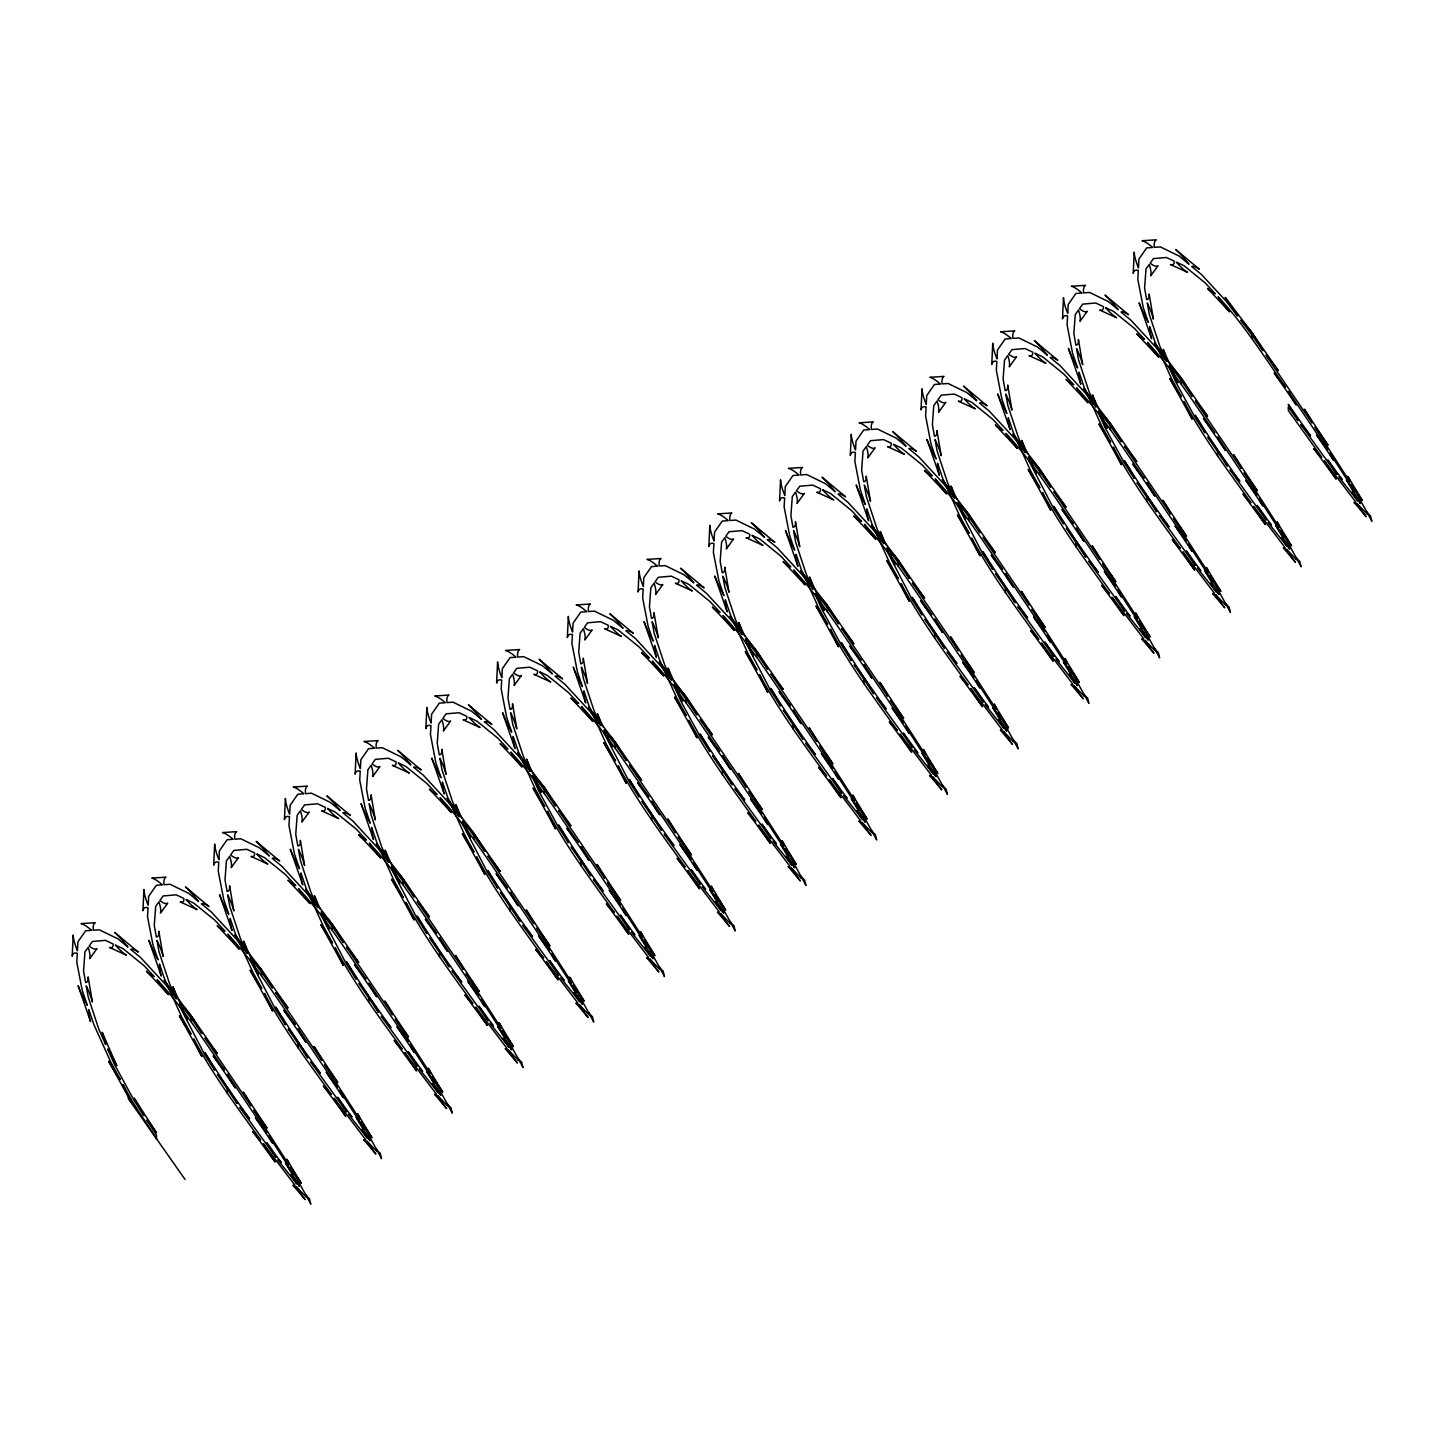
<?xml version="1.0" encoding="UTF-8"?>
<svg xmlns="http://www.w3.org/2000/svg" width="1444" height="1444" viewBox="0 0 1444 1444"><rect width="100%" height="100%" fill="white"/><g stroke="black" fill="none" stroke-linecap="round" stroke-linejoin="round"><path stroke-width="1.5" d="M179.327 1005.638L204.868 1055.041L214.669 1070.203A35.613 5.487 58.2 0 0 204.849 1052.55L227.213 1087.206A27.364 4.206 58.2 0 1 237.015 1103.487L217.448 1074.516A27.364 4.206 58.2 0 1 227.213 1087.206L249.541 1118.739A35.613 5.487 58.2 0 0 239.794 1107.422L275.912 1157.366A30.288 2.798 60.4 0 0 266.743 1142.745L281.219 1162.474A33.952 3.068 60.3 0 0 277.844 1159.947L296.85 1183.918L290.785 1174.911L294.793 1179.225L299.377 1186.39L285.389 1162.853L293.312 1174.441L289.937 1168.701L268.855 1135.941A26.136 2.274 52.2 0 0 272.627 1143.269L255.516 1117.71A29.494 2.653 52.1 0 0 266.635 1132.565L227.376 1074.228A32.003 4.783 54.1 0 0 235.246 1087.892L213.17 1055.853A27.905 4.206 54.1 0 0 224.506 1070.022C202.918 1039.319 182.901 1007.136 157.107 979.7A27.905 5.289 54.7 0 0 168.461 994.663L146.494 971.234A32.003 6.119 54.7 0 0 154.237 976.613L144.129 965.765L123.047 948.654L115.321 945.026A29.494 7.617 54.5 0 0 126.368 955.134L109.491 947.444A26.136 6.787 54.7 0 0 113.119 943.997L105.394 940.369L92.416 941.47L89.167 946.019A26.1 7.689 58.1 0 0 96.983 948.654L89.709 958.672A29.403 8.646 58.3 0 0 88.192 947.372L84.961 951.903L83.553 970.946L85.611 982.498A29.061 7.599 61.8 0 0 88.12 976.884L92.38 1001.974A29.782 7.707 62 0 0 86.225 985.873L88.283 997.299L98.824 1029.175L105.665 1044.608A33.952 6.516 61.8 0 0 102.163 1032.261L116.82 1065.672A30.288 5.74 61.9 0 0 107.614 1048.976L114.455 1064.409L134.148 1100.563L143.931 1115.725A35.613 5.487 58.2 0 0 134.111 1098.09L156.475 1132.728A27.364 4.206 58.2 0 0 146.71 1120.039L156.512 1135.201L156.548 1138.847L132.361 1101.483L123.011 1084.426A49.168 8.032 59.8 0 0 131.169 1102.097L108.643 1061.25A38.789 6.39 59.8 0 0 120.357 1079.589L110.989 1062.531L93.896 1024.644L88.734 1009.536A49.547 10.577 61.6 0 0 90.557 1021.576L78.12 985.747A39.891 8.61 61.5 0 0 87.308 1005.331L82.218 990.422L76.785 962.173L77.29 953.257A40.288 10.631 59.9 0 0 72.2 956.217L73.193 935.062A36.262 9.621 59.7 0 0 77.434 950.73L77.94 941.831L85.629 930.784L91.604 930.351A45.125 11.913 56.4 0 0 81.063 923.6L95.214 922.698A45.937 12.112 56.2 0 0 93.319 930.225L99.293 929.792L118.047 938.907L127.92 947.065A43.194 9.26 54.7 0 0 114.708 932.409L138.227 952.047A47.706 10.162 54.6 0 0 130.718 949.376L140.573 957.516L165.374 984.357L176.475 998.905A47.905 7.87 56.4 0 0 164.129 980.259L190.68 1015.132L217.286 1053.524A47.905 7.653 56.3 0 0 204.994 1038.164L250.967 1105.869A47.706 6.227 53.4 0 0 243.314 1092.061L267.032 1128.107A43.194 5.559 53.4 0 0 253.783 1110.129L288.854 1164.604A45.937 3.303 53.4 0 0 286.796 1159.207L301.255 1183.25A45.125 3.159 53.6 0 0 290.587 1167.438L305.352 1194.098A36.262 1.534 56.4 0 0 309.449 1198.61L310.767 1204.17A40.288 1.697 56.6 0 0 305.532 1194.748L306.164 1197.004L296.056 1186.481A39.891 2.888 59.3 0 0 305.153 1199.603L292.988 1185.217A49.547 3.628 59.5 0 0 294.648 1184.784L263.386 1143.702A38.789 5.09 59.3 0 0 275.082 1161.969L252.7 1131.464A49.168 6.516 59.4 0 0 260.732 1140.074C237.069 1107.295 212.846 1074.625 193.749 1038.904A49.168 8.032 59.8 0 0 201.907 1056.575L179.381 1015.728A38.789 6.39 59.8 0 0 191.095 1034.048L181.727 1017.009L164.616 979.122L159.472 964.014A49.547 10.577 61.6 0 0 161.277 976.054L148.858 940.224A39.891 8.61 61.5 0 0 158.046 959.791L152.956 944.881L147.523 916.633L148.028 907.734A40.288 10.631 59.9 0 0 142.938 910.695L143.931 889.54A36.262 9.621 59.7 0 0 148.172 905.207L148.678 896.309L156.349 885.262L162.342 884.829A45.125 11.913 56.4 0 0 151.782 878.078L165.952 877.176A45.937 12.112 56.2 0 0 164.038 884.703L170.031 884.269L188.785 893.385L198.64 901.525A43.194 9.26 54.7 0 0 185.446 886.887L208.965 906.525A47.706 10.162 54.6 0 0 201.456 903.854L211.311 911.994L236.112 938.835L247.195 953.383A47.905 7.87 56.4 0 0 234.867 934.737L261.418 969.61L288.024 1008.002A47.905 7.653 56.3 0 0 275.732 992.642L321.705 1060.347A47.706 6.227 53.4 0 0 314.052 1046.521L337.77 1082.567A43.194 5.559 53.4 0 0 324.521 1064.607L359.592 1119.082A45.937 3.303 53.4 0 0 357.534 1113.685L371.992 1137.728A45.125 3.159 53.6 0 0 361.325 1121.916L376.072 1148.576A36.262 1.534 56.4 0 0 380.187 1153.088L381.505 1158.648A40.288 1.697 56.6 0 0 376.27 1149.225L376.902 1151.482L366.776 1140.959A39.891 2.888 59.3 0 0 375.891 1154.081L363.726 1139.695A49.547 3.628 59.5 0 0 365.386 1139.262L334.124 1098.162A38.789 5.09 59.3 0 0 345.82 1116.447L323.42 1085.942A49.168 6.516 59.4 0 0 331.47 1094.552C307.807 1061.773 283.584 1029.103 264.487 993.382A49.168 8.032 59.8 0 0 272.645 1011.053L250.119 970.206A38.789 6.39 59.8 0 0 261.815 988.526L252.465 971.469L235.354 933.6L230.21 918.474A49.547 10.577 61.6 0 0 232.015 930.514L219.596 894.702A39.891 8.61 61.5 0 0 228.766 914.269L223.694 899.359L218.243 871.111L218.766 862.212A40.288 10.631 59.9 0 0 213.676 865.173L214.669 844.018A36.262 9.621 59.7 0 0 218.91 859.685L219.416 850.787L227.087 839.74L233.08 839.307A45.125 11.913 56.4 0 0 222.52 832.556L236.69 831.654A45.937 12.112 56.2 0 0 234.776 839.181L240.769 838.747L259.523 847.863L269.378 856.003A43.194 9.26 54.7 0 0 256.184 841.365L279.703 861.003A47.706 10.162 54.6 0 0 272.194 858.314L282.049 866.472L306.832 893.313L317.933 907.861A47.905 7.87 56.4 0 0 305.605 889.215L332.156 924.088L358.762 962.48A47.905 7.653 56.3 0 0 346.47 947.12L392.443 1014.807A47.706 6.227 53.4 0 0 384.79 1000.999L408.508 1037.045A43.194 5.559 53.4 0 0 395.259 1019.067L430.33 1073.56A45.937 3.303 53.4 0 0 428.272 1068.163L442.73 1092.206A45.125 3.159 53.6 0 0 432.063 1076.394L446.81 1103.054A36.262 1.534 56.4 0 0 450.925 1107.566L452.243 1113.125A40.288 1.697 56.6 0 0 446.99 1103.703L447.64 1105.942L437.514 1095.436A39.891 2.888 59.3 0 0 446.629 1108.559L434.463 1094.173A49.547 3.628 59.5 0 0 436.124 1093.74L404.861 1052.64A38.789 5.09 59.3 0 0 416.558 1070.925L394.158 1040.42A49.168 6.516 59.4 0 0 402.208 1049.03C378.527 1016.251 354.322 983.581 335.225 947.842A49.168 8.032 59.8 0 0 343.365 965.531L320.857 924.683A38.789 6.39 59.8 0 0 332.553 943.004L323.203 925.947L306.092 888.078L300.948 872.952A49.547 10.577 61.6 0 0 302.753 884.991L290.316 849.162A39.891 8.61 61.5 0 0 299.504 868.746L294.432 853.837L288.981 825.589L289.486 816.69A40.288 10.631 59.9 0 0 284.414 819.65L285.407 798.478A36.262 9.621 59.7 0 0 289.63 814.163L290.154 805.247L297.825 794.218L303.818 793.767A45.125 11.913 56.4 0 0 293.258 787.016L307.41 786.132A45.937 12.112 56.2 0 0 305.514 793.659L311.507 793.207L330.261 802.341L340.116 810.481A43.194 9.26 54.7 0 0 326.922 795.843L350.423 815.463A47.706 10.162 54.6 0 0 342.914 812.792L352.787 820.95L377.57 847.79L388.671 862.339A47.905 7.87 56.4 0 0 376.342 843.675L402.894 878.566L429.482 916.958A47.905 7.653 56.3 0 0 417.19 901.597L463.181 969.285A47.706 6.227 53.4 0 0 455.528 955.477L479.227 991.523A43.194 5.559 53.4 0 0 465.997 973.545L501.068 1028.038A45.937 3.303 53.4 0 0 499.01 1022.641L513.468 1046.683A45.125 3.159 53.6 0 0 502.801 1030.854L517.548 1057.531A36.262 1.534 56.4 0 0 521.663 1062.044L522.981 1067.603A40.288 1.697 56.6 0 0 517.728 1058.163L518.378 1060.419L508.252 1049.914A39.891 2.888 59.3 0 0 517.367 1063.037L505.183 1048.633A49.547 3.628 59.5 0 0 506.844 1048.2L475.581 1007.118A38.789 5.09 59.3 0 0 487.296 1025.402L464.896 994.898A49.168 6.516 59.4 0 0 472.946 1003.508C449.264 970.729 425.059 938.059 405.945 902.319A49.168 8.032 59.8 0 0 414.103 919.99L391.577 879.161A38.789 6.39 59.8 0 0 403.291 897.482L393.941 880.425L376.83 842.538L371.686 827.43A49.547 10.577 61.6 0 0 373.491 839.469L361.054 803.64A39.891 8.61 61.5 0 0 370.242 823.224L365.17 808.315L359.718 780.067L360.224 771.168A40.288 10.631 59.9 0 0 355.134 774.128L356.127 752.956A36.262 9.621 59.7 0 0 360.368 768.641L360.874 759.724L368.563 748.678L374.556 748.245A45.125 11.913 56.4 0 0 363.996 741.494L378.147 740.61A45.937 12.112 56.2 0 0 376.252 748.118L382.245 747.685L400.981 756.8L410.854 764.959A43.194 9.26 54.7 0 0 397.66 750.32L421.161 769.941A47.706 10.162 54.6 0 0 413.652 767.269L423.525 775.428L448.308 802.268L459.409 816.817A47.905 7.87 56.4 0 0 447.08 798.153L473.632 833.026L500.22 871.418A47.905 7.653 56.3 0 0 487.928 856.057L533.901 923.763A47.706 6.227 53.4 0 0 526.266 909.955L549.965 946A43.194 5.559 53.4 0 0 536.735 928.023L571.788 982.516A45.937 3.303 53.4 0 0 569.73 977.119L584.206 1001.161A45.125 3.159 53.6 0 0 573.539 985.331L588.286 1012.009A36.262 1.534 56.4 0 0 592.383 1016.522L593.701 1022.081A40.288 1.697 56.6 0 0 588.466 1012.641L589.116 1014.897L578.99 1004.374A39.891 2.888 59.3 0 0 588.105 1017.515L575.921 1003.111A49.547 3.628 59.5 0 0 577.582 1002.678L546.319 961.596A38.789 5.09 59.3 0 0 558.034 979.862L535.634 949.358A49.168 6.516 59.4 0 0 543.684 957.968C520.002 925.189 495.797 892.536 476.682 856.797A49.168 8.032 59.8 0 0 484.841 874.468L462.315 833.639A38.789 6.39 59.8 0 0 474.029 851.96L464.679 834.903L447.568 797.016L442.405 781.908A49.547 10.577 61.6 0 0 444.229 793.947L431.792 758.118A39.891 8.61 61.5 0 0 440.98 777.702L435.889 762.793L430.456 734.545L430.962 725.628A40.288 10.631 59.9 0 0 425.872 728.606L426.864 707.434A36.262 9.621 59.7 0 0 431.106 723.101L431.612 714.202L439.301 703.156L445.293 702.723A45.125 11.913 56.4 0 0 434.734 695.972L448.885 695.069A45.937 12.112 56.2 0 0 446.99 702.596L452.983 702.163L471.719 711.278L481.592 719.437A43.194 9.26 54.7 0 0 468.397 704.798L491.899 724.419A47.706 10.162 54.6 0 0 484.39 721.747L494.263 729.888L519.046 756.728L530.147 771.295A47.905 7.87 56.4 0 0 517.818 752.631L544.37 787.503L570.958 825.896A47.905 7.653 56.3 0 0 558.666 810.535L604.639 878.241A47.706 6.227 53.4 0 0 597.004 864.433L620.703 900.478A43.194 5.559 53.4 0 0 607.473 882.501L642.526 936.976A45.937 3.303 53.4 0 0 640.468 931.579L654.944 955.621A45.125 3.159 53.6 0 0 644.277 939.809L659.024 966.487A36.262 1.534 56.4 0 0 663.121 970.982L664.439 976.541A40.288 1.697 56.6 0 0 659.204 967.119L659.854 969.375L649.728 958.852A39.891 2.888 59.3 0 0 658.825 971.992L646.659 957.589A49.547 3.628 59.5 0 0 648.32 957.155L617.057 916.074A38.789 5.09 59.3 0 0 628.772 934.34L606.372 903.836A49.168 6.516 59.4 0 0 614.422 912.446C590.74 879.667 566.535 846.996 547.42 811.275A49.168 8.032 59.8 0 0 555.579 828.946L533.053 788.099A38.789 6.39 59.8 0 0 544.767 806.438L535.399 789.381L518.306 751.494L513.143 736.386A49.547 10.577 61.6 0 0 514.966 748.425L502.53 712.596A39.891 8.61 61.5 0 0 511.717 732.162L506.627 717.271L501.194 689.023L501.7 680.106A40.288 10.631 59.9 0 0 496.61 683.066L497.602 661.912A36.262 9.621 59.7 0 0 501.844 677.579L502.35 668.68L510.039 657.634L516.031 657.201A45.125 11.913 56.4 0 0 505.472 650.45L519.623 649.547A45.937 12.112 56.2 0 0 517.728 657.074L523.721 656.641L542.457 665.756L552.33 673.915A43.194 9.26 54.7 0 0 539.135 659.258L562.637 678.897A47.706 10.162 54.6 0 0 555.128 676.225L565.001 684.366L589.784 711.206L600.884 725.754A47.905 7.87 56.4 0 0 588.556 707.109L615.108 741.981L641.696 780.374A47.905 7.653 56.3 0 0 629.404 765.013L675.377 832.719A47.706 6.227 53.4 0 0 667.742 818.91L691.441 854.938A43.194 5.559 53.4 0 0 678.211 836.978L713.264 891.453A45.937 3.303 53.4 0 0 711.206 886.056L725.664 910.099A45.125 3.159 53.6 0 0 714.997 894.287L729.761 920.947A36.262 1.534 56.4 0 0 733.859 925.46L735.177 931.019A40.288 1.697 56.6 0 0 729.942 921.597L730.592 923.853L720.466 913.33A39.891 2.888 59.3 0 0 729.563 926.452L717.397 912.067A49.547 3.628 59.5 0 0 719.058 911.633L687.795 870.552A38.789 5.09 59.3 0 0 699.51 888.818L677.11 858.314A49.168 6.516 59.4 0 0 685.16 866.923C661.478 834.145 637.255 801.474 618.158 765.753A49.168 8.032 59.8 0 0 626.317 783.424L603.791 742.577A38.789 6.39 59.8 0 0 615.505 760.898L606.137 743.859L589.044 705.972L583.881 690.846A49.547 10.577 61.6 0 0 585.704 702.903L573.268 667.074A39.891 8.61 61.5 0 0 582.455 686.64L577.365 671.731L571.932 643.482L572.438 634.584A40.288 10.631 59.9 0 0 567.348 637.544L568.34 616.389A36.262 9.621 59.7 0 0 572.582 632.057L573.087 623.158L580.777 612.112L586.751 611.678A45.125 11.913 56.4 0 0 576.21 604.928L590.361 604.025A45.937 12.112 56.2 0 0 588.466 611.552L594.459 611.119L613.195 620.234L623.068 628.375A43.194 9.26 54.7 0 0 609.873 613.736L633.374 633.374A47.706 10.162 54.6 0 0 625.866 630.703L635.739 638.844L660.522 665.684L671.622 680.232A47.905 7.87 56.4 0 0 659.276 661.587L685.846 696.459L712.433 734.852A47.905 7.653 56.3 0 0 700.141 719.491L746.115 787.197A47.706 6.227 53.4 0 0 738.462 773.37L762.179 809.416A43.194 5.559 53.4 0 0 748.949 791.456L784.002 845.931A45.937 3.303 53.4 0 0 781.944 840.534L796.402 864.577A45.125 3.159 53.6 0 0 785.735 848.765L800.499 875.425A36.262 1.534 56.4 0 0 804.597 879.938L805.914 885.497A40.288 1.697 56.6 0 0 800.68 876.075L801.33 878.331L791.204 867.808A39.891 2.888 59.3 0 0 800.301 880.93L788.135 866.544A49.547 3.628 59.5 0 0 789.796 866.111L758.533 825.011A38.789 5.09 59.3 0 0 770.248 843.296L747.848 812.792A49.168 6.516 59.4 0 0 755.898 821.401C732.216 788.623 707.993 755.952 688.896 720.231A49.168 8.032 59.8 0 0 697.055 737.902L674.529 697.055A38.789 6.39 59.8 0 0 686.243 715.376L676.875 698.318L659.782 660.449L654.619 645.324A49.547 10.577 61.6 0 0 656.424 657.363L644.006 621.552A39.891 8.61 61.5 0 0 653.193 641.118L648.103 626.209L642.67 597.96L643.176 589.062A40.288 10.631 59.9 0 0 638.086 592.022L639.078 570.867A36.262 9.621 59.7 0 0 643.32 586.535L643.825 577.636L651.515 566.589L657.489 566.156A45.125 11.913 56.4 0 0 646.93 559.388L661.099 558.503A45.937 12.112 56.2 0 0 659.204 566.03L665.179 565.597L683.933 574.712L693.806 582.853A43.194 9.26 54.7 0 0 680.593 568.214L704.112 587.852A47.706 10.162 54.6 0 0 696.604 585.163L706.459 593.322L731.26 620.162L742.36 634.71A47.905 7.87 56.4 0 0 730.014 616.065L756.566 650.937L783.171 689.329A47.905 7.653 56.3 0 0 770.879 673.969L816.853 741.656A47.706 6.227 53.4 0 0 809.2 727.848L832.917 763.894A43.194 5.559 53.4 0 0 819.669 745.916L854.74 800.409A45.937 3.303 53.4 0 0 852.682 795.012L867.14 819.055A45.125 3.159 53.6 0 0 856.472 803.243L871.237 829.903A36.262 1.534 56.4 0 0 875.335 834.415L876.652 839.975A40.288 1.697 56.6 0 0 871.418 830.535L872.05 832.791L861.942 822.286A39.891 2.888 59.3 0 0 871.039 835.408L858.873 821.022A49.547 3.628 59.5 0 0 860.534 820.571L829.271 779.489A38.789 5.09 59.3 0 0 840.968 797.774L818.586 767.269A49.168 6.516 59.4 0 0 826.618 775.879C802.954 743.1 778.731 710.43 759.634 674.691A49.168 8.032 59.8 0 0 767.793 692.362L745.266 651.533A38.789 6.39 59.8 0 0 756.981 669.854L747.613 652.796L730.502 614.927L725.357 599.802A49.547 10.577 61.6 0 0 727.162 611.841L714.744 576.012A39.891 8.61 61.5 0 0 723.913 595.596L718.841 580.687L713.39 552.438L713.914 543.54A40.288 10.631 59.9 0 0 708.823 546.5L709.816 525.327A36.262 9.621 59.7 0 0 714.058 541.013L714.563 532.096L722.235 521.067L728.227 520.616A45.125 11.913 56.4 0 0 717.668 513.865L731.837 512.981A45.937 12.112 56.2 0 0 729.924 520.508L735.917 520.057L754.671 529.19L764.526 537.33A43.194 9.26 54.7 0 0 751.331 522.692L774.85 542.312A47.706 10.162 54.6 0 0 767.342 539.641L777.197 547.799L801.98 574.64L813.08 589.188A47.905 7.87 56.4 0 0 800.752 570.524L827.304 605.415L853.909 643.807A47.905 7.653 56.3 0 0 841.617 628.447L887.591 696.134A47.706 6.227 53.4 0 0 879.938 682.326L903.655 718.372A43.194 5.559 53.4 0 0 890.406 700.394L925.478 754.887A45.937 3.303 53.4 0 0 923.42 749.49L937.878 773.533A45.125 3.159 53.6 0 0 927.21 757.703L941.957 784.381A36.262 1.534 56.4 0 0 946.073 788.893L947.39 794.453A40.288 1.697 56.6 0 0 942.156 785.013L942.788 787.269L932.662 776.764A39.891 2.888 59.3 0 0 941.777 789.886L929.611 775.482A49.547 3.628 59.5 0 0 931.272 775.049L900.009 733.967A38.789 5.09 59.3 0 0 911.706 752.252L889.305 721.747A49.168 6.516 59.4 0 0 897.356 730.357C873.692 697.578 849.469 664.908 830.372 629.169A49.168 8.032 59.8 0 0 838.531 646.84L816.004 606.011A38.789 6.39 59.8 0 0 827.701 624.331L818.351 607.274L801.239 569.387L796.095 554.279A49.547 10.577 61.6 0 0 797.9 566.319L785.482 530.489A39.891 8.61 61.5 0 0 794.651 550.074L789.579 535.164L784.128 506.916L784.652 498.018A40.288 10.631 59.9 0 0 779.561 500.978L780.554 479.805A36.262 9.621 59.7 0 0 784.796 495.491L785.301 486.574L792.973 475.527L798.965 475.094A45.125 11.913 56.4 0 0 788.406 468.343L802.575 467.459A45.937 12.112 56.2 0 0 800.662 474.968L806.654 474.534L825.408 483.65L835.264 491.808A43.194 9.26 54.7 0 0 822.069 477.17L845.588 496.79A47.706 10.162 54.6 0 0 838.08 494.119L847.935 502.277L872.717 529.118L883.818 543.666A47.905 7.87 56.4 0 0 871.49 525.002L898.042 559.875L924.647 598.267A47.905 7.653 56.3 0 0 912.355 582.907L958.329 650.612A47.706 6.227 53.4 0 0 950.675 636.804L974.393 672.85A43.194 5.559 53.4 0 0 961.144 654.872L996.216 709.365A45.937 3.303 53.4 0 0 994.158 703.968L1008.616 728.011A45.125 3.159 53.6 0 0 997.948 712.181L1012.695 738.859A36.262 1.534 56.4 0 0 1016.811 743.371L1018.128 748.931A40.288 1.697 56.6 0 0 1012.876 739.49L1013.526 741.747L1003.399 731.224A39.891 2.888 59.3 0 0 1012.515 744.364L1000.349 729.96A49.547 3.628 59.5 0 0 1001.992 729.527L970.747 688.445A38.789 5.09 59.3 0 0 982.443 706.712L960.043 676.207A49.168 6.516 59.4 0 0 968.094 684.817C944.412 652.038 920.207 619.368 901.092 583.647A49.168 8.032 59.8 0 0 909.251 601.318L886.742 560.489A38.789 6.39 59.8 0 0 898.439 578.809L889.089 561.752L871.977 523.865L866.833 508.757A49.547 10.577 61.6 0 0 868.638 520.797L856.202 484.967A39.891 8.61 61.5 0 0 865.389 504.552L860.317 489.642L854.866 461.394L855.371 452.477A40.288 10.631 59.9 0 0 850.299 455.456L851.274 434.283A36.262 9.621 59.7 0 0 855.516 449.95L856.039 441.052L863.711 430.005L869.703 429.572A45.125 11.913 56.4 0 0 859.144 422.821L873.295 421.919A45.937 12.112 56.2 0 0 871.4 429.446L877.392 429.012L896.146 438.128L906.002 446.286A43.194 9.26 54.7 0 0 892.807 431.63L916.308 451.268A47.706 10.162 54.6 0 0 908.799 448.597L918.673 456.737L943.455 483.578L954.556 498.144A47.905 7.87 56.4 0 0 942.228 479.48L968.78 514.353L995.367 552.745A47.905 7.653 56.3 0 0 983.075 537.385L1029.067 605.09A47.706 6.227 53.4 0 0 1021.413 591.282L1045.113 627.328A43.194 5.559 53.4 0 0 1031.882 609.35L1066.954 663.825A45.937 3.303 53.4 0 0 1064.896 658.428L1079.354 682.471A45.125 3.159 53.6 0 0 1068.686 666.659L1083.433 693.337A36.262 1.534 56.4 0 0 1087.549 697.831L1088.866 703.39A40.288 1.697 56.6 0 0 1083.614 693.968L1084.264 696.225L1074.137 685.701A39.891 2.888 59.3 0 0 1083.253 698.842L1071.069 684.438A49.547 3.628 59.5 0 0 1072.73 684.005L1041.467 642.923A38.789 5.09 59.3 0 0 1053.181 661.19L1030.781 630.685A49.168 6.516 59.4 0 0 1038.832 639.295C1015.15 606.516 990.945 573.846 971.83 538.125A49.168 8.032 59.8 0 0 979.989 555.796L957.462 514.948A38.789 6.39 59.8 0 0 969.177 533.287L959.827 516.23L942.715 478.343L937.571 463.235A49.547 10.577 61.6 0 0 939.376 475.275L926.94 439.445A39.891 8.61 61.5 0 0 936.127 459.012L931.055 444.12L925.604 415.872L926.109 406.955A40.288 10.631 59.9 0 0 921.019 409.915L922.012 388.761A36.262 9.621 59.7 0 0 926.254 404.428L926.759 395.53L934.449 384.483L940.441 384.05A45.125 11.913 56.4 0 0 929.882 377.299L944.033 376.397A45.937 12.112 56.2 0 0 942.138 383.923L948.13 383.49L966.866 392.606L976.74 400.764A43.194 9.26 54.7 0 0 963.545 386.108L987.046 405.746A47.706 10.162 54.6 0 0 979.537 403.075L989.411 411.215L1014.193 438.055L1025.294 452.604A47.905 7.87 56.4 0 0 1012.966 433.958L1039.518 468.831L1066.105 507.223A47.905 7.653 56.3 0 0 1053.813 491.863L1099.786 559.568A47.706 6.227 53.4 0 0 1092.151 545.76L1115.851 581.788A43.194 5.559 53.4 0 0 1102.62 563.828L1137.673 618.303A45.937 3.303 53.4 0 0 1135.616 612.906L1150.092 636.948A45.125 3.159 53.6 0 0 1139.424 621.137L1154.171 647.796A36.262 1.534 56.4 0 0 1158.269 652.309L1159.586 657.868A40.288 1.697 56.6 0 0 1154.352 648.446L1155.001 650.702L1144.875 640.179A39.891 2.888 59.3 0 0 1153.973 653.302L1141.807 638.916A49.547 3.628 59.5 0 0 1143.467 638.483L1112.205 597.401A38.789 5.09 59.3 0 0 1123.919 615.667L1101.519 585.163A49.168 6.516 59.4 0 0 1109.57 593.773C1085.888 560.994 1061.683 528.323 1042.568 492.603A49.168 8.032 59.8 0 0 1050.727 510.273L1028.2 469.426A38.789 6.39 59.8 0 0 1039.915 487.747L1030.565 470.708L1013.453 432.821L1008.291 417.695A49.547 10.577 61.6 0 0 1010.114 429.752L997.678 393.923A39.891 8.61 61.5 0 0 1006.865 413.489L1001.775 398.58L996.342 370.332L996.847 361.433A40.288 10.631 59.9 0 0 991.757 364.393L992.75 343.239A36.262 9.621 59.7 0 0 996.992 358.906L997.497 350.008L1005.186 338.961L1011.179 338.528A45.125 11.913 56.4 0 0 1000.62 331.777L1014.771 330.875A45.937 12.112 56.2 0 0 1012.876 338.401L1018.868 337.968L1037.604 347.083L1047.478 355.224A43.194 9.26 54.7 0 0 1034.283 340.585L1057.784 360.224A47.706 10.162 54.6 0 0 1050.275 357.552L1060.149 365.693L1084.931 392.533L1096.032 407.082A47.905 7.87 56.4 0 0 1083.704 388.436L1110.255 423.309L1136.843 461.701A47.905 7.653 56.3 0 0 1124.551 446.34L1170.524 514.046A47.706 6.227 53.4 0 0 1162.889 500.22L1186.589 536.265A43.194 5.559 53.4 0 0 1173.358 518.306L1208.411 572.781A45.937 3.303 53.4 0 0 1206.354 567.384L1220.83 591.426A45.125 3.159 53.6 0 0 1210.144 575.614L1224.909 602.274A36.262 1.534 56.4 0 0 1229.006 606.787L1230.324 612.346A40.288 1.697 56.6 0 0 1225.09 602.924L1225.739 605.18L1215.613 594.657A39.891 2.888 59.3 0 0 1224.711 607.78L1212.545 593.394A49.547 3.628 59.5 0 0 1214.205 592.961L1182.943 551.861A38.789 5.09 59.3 0 0 1194.657 570.145L1172.257 539.641A49.168 6.516 59.4 0 0 1180.308 548.251C1156.626 515.472 1132.403 482.801 1113.306 447.08A49.168 8.032 59.8 0 0 1121.465 464.751L1098.938 423.904A38.789 6.39 59.8 0 0 1110.653 442.225L1101.285 425.168L1084.191 387.299L1079.029 372.173A49.547 10.577 61.6 0 0 1080.852 384.212L1068.416 348.401A39.891 8.61 61.5 0 0 1077.603 367.967L1072.513 353.058L1067.08 324.81L1067.585 315.911A40.288 10.631 59.9 0 0 1062.495 318.871L1063.488 297.717A36.262 9.621 59.7 0 0 1067.73 313.384L1068.235 304.485L1075.924 293.439L1081.917 293.006A45.125 11.913 56.4 0 0 1071.358 286.237L1085.509 285.352A45.937 12.112 56.2 0 0 1083.614 292.879L1089.606 292.446L1108.342 301.561L1118.216 309.702A43.194 9.26 54.7 0 0 1105.021 295.063L1128.522 314.702A47.706 10.162 54.6 0 0 1121.013 312.012L1130.887 320.171L1155.669 347.011L1166.77 361.56A47.905 7.87 56.4 0 0 1154.442 342.914L1180.993 377.786L1207.581 416.179A47.905 7.653 56.3 0 0 1195.289 400.818L1241.262 468.506A47.706 6.227 53.4 0 0 1233.627 454.698L1257.327 490.743A43.194 5.559 53.4 0 0 1244.096 472.766L1279.149 527.259A45.937 3.303 53.4 0 0 1277.092 521.862L1291.55 545.904A45.125 3.159 53.6 0 0 1280.882 530.092L1295.647 556.752A36.262 1.534 56.4 0 0 1299.744 561.265L1301.062 566.824A40.288 1.697 56.6 0 0 1295.828 557.384L1296.477 559.64L1286.351 549.135A39.891 2.888 59.3 0 0 1295.448 562.257L1283.283 547.872A49.547 3.628 59.5 0 0 1284.943 547.42L1253.681 506.339A38.789 5.09 59.3 0 0 1265.395 524.623L1242.995 494.119A49.168 6.516 59.4 0 0 1251.045 502.729C1227.364 469.95 1203.141 437.279 1184.044 401.54A49.168 8.032 59.8 0 0 1192.202 419.211L1169.676 378.382A38.789 6.39 59.8 0 0 1181.391 396.703L1172.023 379.646L1154.929 341.759L1149.767 326.651A49.547 10.577 61.6 0 0 1151.59 338.69L1139.154 302.861A39.891 8.61 61.5 0 0 1148.341 322.445L1143.251 307.536L1137.818 279.288L1138.323 270.389A40.288 10.631 59.9 0 0 1133.233 273.349L1134.226 252.177A36.262 9.621 59.7 0 0 1138.468 267.862L1138.973 258.945L1146.662 247.917L1152.637 247.465A45.125 11.913 56.4 0 0 1142.096 240.715L1156.247 239.83A45.937 12.112 56.2 0 0 1154.352 247.339L1160.344 246.906L1179.08 256.039L1188.954 264.18A43.194 9.26 54.7 0 0 1175.759 249.541L1199.26 269.162A47.706 10.162 54.6 0 0 1191.751 266.49L1201.607 274.649L1226.407 301.489L1237.508 316.037A47.905 7.87 56.4 0 0 1225.162 297.374L1251.713 332.264L1278.319 370.657A47.905 7.653 56.3 0 0 1266.027 355.296L1312 422.984A47.706 6.227 53.4 0 0 1304.347 409.175L1328.065 445.221A43.194 5.559 53.4 0 0 1314.834 427.243L1349.887 481.736A45.937 3.303 53.4 0 0 1347.83 476.339L1362.288 500.382A45.125 3.159 53.6 0 0 1351.62 484.552L1366.385 511.23A36.262 1.534 56.4 0 0 1370.482 515.743L1371.8 521.302A40.288 1.697 56.6 0 0 1366.565 511.862L1367.197 514.118L1357.089 503.613A39.891 2.888 59.3 0 0 1366.186 516.735L1354.021 502.332A49.547 3.628 59.5 0 0 1355.681 501.898L1324.419 460.817A38.789 5.09 59.3 0 0 1336.133 479.101L1313.733 448.597A49.168 6.516 59.4 0 0 1321.765 457.207L1288.319 410.439L1288.283 406.811L1298.048 420.619A27.364 4.206 58.2 0 0 1288.247 404.338L1310.574 435.871A35.613 5.487 58.2 0 0 1300.827 424.536L1336.945 474.48A30.288 2.798 60.4 0 0 1327.776 459.878L1342.252 479.607A33.952 3.068 60.3 0 0 1338.877 477.062L1357.883 501.032L1351.819 492.043L1355.826 496.339L1360.41 503.523L1346.422 479.968L1354.346 491.556L1350.97 485.816L1329.888 453.073A26.136 2.274 52.2 0 0 1333.66 460.401L1316.567 434.825A29.494 2.653 52.1 0 0 1327.668 449.698L1288.427 391.36A32.003 4.783 54.1 0 0 1296.279 405.006L1274.204 372.967A27.905 4.206 54.1 0 0 1285.539 387.136C1263.951 356.433 1243.934 324.25 1218.14 296.814A27.905 5.289 54.7 0 0 1229.494 311.778L1207.527 288.367A32.003 6.119 54.7 0 0 1215.27 293.746L1205.162 282.88L1184.08 265.768L1176.355 262.14A29.494 7.617 54.5 0 0 1187.401 272.266L1170.524 264.559A26.136 6.787 54.7 0 0 1174.152 261.111L1166.427 257.483L1153.449 258.602L1150.2 263.151A26.1 7.689 58.1 0 0 1158.016 265.786L1150.742 275.786A29.403 8.646 58.3 0 0 1149.225 264.487L1145.995 269.035L1144.587 288.078L1146.644 299.612A29.061 7.599 61.8 0 0 1149.153 294.016L1153.413 319.106A29.782 7.707 62 0 0 1147.258 303.005L1149.316 314.431L1159.857 346.307L1165.723 359.538M1168.647 366.108L1175.506 381.523L1195.181 417.695L1204.964 432.857A35.613 5.487 58.2 0 0 1195.145 415.204L1217.509 449.86A27.364 4.206 58.2 0 1 1227.328 466.141L1207.744 437.171A27.364 4.206 58.2 0 1 1217.509 449.86L1239.836 481.393A35.613 5.487 58.2 0 0 1230.089 470.058L1266.207 520.002A30.288 2.798 60.4 0 0 1257.038 505.4L1271.514 525.129A33.952 3.068 60.3 0 0 1268.139 522.584L1287.164 546.572L1281.099 537.565L1285.088 541.879L1289.672 549.045L1275.684 525.49L1283.608 537.078L1280.232 531.356L1259.15 498.595A26.136 2.274 52.2 0 0 1262.922 505.923L1245.829 480.347A29.494 2.653 52.1 0 0 1256.93 495.22L1217.689 436.882A32.003 4.783 54.1 0 0 1225.541 450.528L1203.466 418.489A27.905 4.206 54.1 0 0 1214.801 432.677C1193.213 401.955 1173.196 369.772 1147.42 342.354A27.905 5.289 54.7 0 0 1158.756 357.3L1136.789 333.889A32.003 6.119 54.7 0 0 1144.551 339.268L1134.424 328.42L1113.342 311.29L1105.617 307.662A29.494 7.617 54.5 0 0 1116.663 317.788L1099.786 310.081A26.136 6.787 54.7 0 0 1103.415 306.633L1095.707 303.005L1082.711 304.124L1079.462 308.673A26.1 7.689 58.1 0 0 1087.278 311.308L1080.004 321.326A29.403 8.646 58.3 0 0 1078.487 310.027L1075.257 314.557L1073.849 333.6L1075.906 345.134A29.061 7.599 61.8 0 0 1078.415 339.539L1082.675 364.628A29.782 7.707 62 0 0 1076.52 348.527L1078.578 359.953L1089.119 391.829L1095.003 405.06M1099.534 414.229A30.288 5.74 61.9 0 0 1097.909 411.63L1104.768 427.045L1124.443 463.217L1134.226 478.379A35.613 5.487 58.2 0 0 1124.407 460.726L1146.771 495.382A27.364 4.206 58.2 0 1 1156.59 511.663L1137.006 482.693A27.364 4.206 58.2 0 1 1146.771 495.382L1169.117 526.916A35.613 5.487 58.2 0 0 1159.37 515.58L1195.47 565.543A30.288 2.798 60.4 0 0 1186.3 550.922L1200.794 570.651A33.952 3.068 60.3 0 0 1197.401 568.106L1216.426 592.094L1210.361 583.087L1214.35 587.401L1218.953 594.567L1204.946 571.03L1212.888 582.618L1209.512 576.878L1188.412 544.117A26.136 2.274 52.2 0 0 1192.184 551.446L1175.091 525.869A29.494 2.653 52.1 0 0 1186.192 540.742L1146.951 482.404A32.003 4.783 54.1 0 0 1154.803 496.05L1132.728 464.011A27.905 4.206 54.1 0 0 1144.063 478.199C1122.493 447.478 1102.458 415.294 1076.682 387.876A27.905 5.289 54.7 0 0 1088.018 402.822L1066.051 379.411A32.003 6.119 54.7 0 0 1073.813 384.79L1063.686 373.942L1042.604 356.812L1034.879 353.184A29.494 7.617 54.5 0 0 1045.943 363.31L1029.049 355.621A26.136 6.787 54.7 0 0 1032.695 352.155L1024.969 348.527L1011.973 349.647L1008.724 354.195A26.1 7.689 58.1 0 0 1016.54 356.83L1009.266 366.848A29.403 8.646 58.3 0 0 1007.75 355.549L1004.519 360.079L1003.111 379.122L1005.186 390.656A29.061 7.599 61.8 0 0 1007.695 385.061L1011.937 410.15A29.782 7.707 62 0 0 1005.782 394.05L1007.84 405.475L1018.381 437.351L1023.615 449.12M1028.146 459.336L1053.705 508.739L1063.506 523.901A35.613 5.487 58.2 0 0 1053.669 506.248L1076.051 540.904A27.364 4.206 58.2 0 1 1085.852 557.185L1066.286 528.215A27.364 4.206 58.2 0 1 1076.051 540.904L1098.379 572.438A35.613 5.487 58.2 0 0 1088.632 561.102L1124.732 611.065A30.288 2.798 60.4 0 0 1115.562 596.444L1130.056 616.173A33.952 3.068 60.3 0 0 1126.663 613.628L1145.688 637.616L1139.623 628.609L1143.612 632.923L1148.215 640.089L1134.226 616.552L1142.15 628.14L1138.774 622.4L1117.692 589.639A26.136 2.274 52.2 0 0 1121.446 596.968L1104.353 571.409A29.494 2.653 52.1 0 0 1115.472 586.264L1076.213 527.926A32.003 4.783 54.1 0 0 1084.065 541.59L1061.99 509.533A27.905 4.206 54.1 0 0 1073.325 523.721C1051.755 493 1031.72 460.835 1005.945 433.399A27.905 5.289 54.7 0 0 1017.28 448.344L995.313 424.933A32.003 6.119 54.7 0 0 1003.075 430.312L992.949 419.464L971.866 402.353L964.141 398.724A29.494 7.617 54.5 0 0 975.205 408.832L958.311 401.143A26.136 6.787 54.7 0 0 961.957 397.678L954.231 394.05L941.235 395.169L937.986 399.717A26.1 7.689 58.1 0 0 945.802 402.353L938.528 412.37A29.403 8.646 58.3 0 0 937.03 401.071L933.781 405.602L932.373 424.644L934.449 436.196A29.061 7.599 61.8 0 0 936.957 430.583L941.199 455.672A29.782 7.707 62 0 0 935.044 439.572L937.102 450.997L947.643 482.874L953.527 496.104M957.408 504.877L982.967 554.261L992.768 569.423A35.613 5.487 58.2 0 0 982.931 551.788L1005.313 586.426A27.364 4.206 58.2 0 1 1015.114 602.708L995.548 573.737A27.364 4.206 58.2 0 1 1005.313 586.426L1027.641 617.96A35.613 5.487 58.2 0 0 1017.894 606.642L1054.012 656.587A30.288 2.798 60.4 0 0 1044.824 641.984L1059.318 661.695A33.952 3.068 60.3 0 0 1055.925 659.168L1074.95 683.138L1068.885 674.131L1072.874 678.445L1077.477 685.629L1063.488 662.074L1071.412 673.662L1068.037 667.922L1046.954 635.161A26.136 2.274 52.2 0 0 1050.727 642.49L1033.615 616.931A29.494 2.653 52.1 0 0 1044.734 631.786L1005.475 573.467A32.003 4.783 54.1 0 0 1013.327 587.112L991.252 555.074A27.905 4.206 54.1 0 0 1002.587 569.243C981.017 538.54 961 506.357 935.207 478.921A27.905 5.289 54.7 0 0 946.56 493.884L924.575 470.473A32.003 6.119 54.7 0 0 932.337 475.834L922.229 464.986L901.128 447.875L893.403 444.247A29.494 7.617 54.5 0 0 904.467 454.355L887.573 446.665A26.136 6.787 54.7 0 0 891.219 443.218L883.493 439.59L870.497 440.691L867.248 445.239A26.1 7.689 58.1 0 0 875.064 447.875L867.79 457.892A29.403 8.646 58.3 0 0 866.292 446.593L863.043 451.124L861.635 470.166L863.711 481.718A29.061 7.599 61.8 0 0 866.219 476.123L870.461 501.194A29.782 7.707 62 0 0 864.306 485.094L866.364 496.537L876.905 528.396L882.14 540.164M886.67 550.399L912.229 599.783L922.03 614.963A35.613 5.487 58.2 0 0 912.211 597.311L934.575 631.949A27.364 4.206 58.2 0 1 944.376 648.248L924.81 619.259A27.364 4.206 58.2 0 1 934.575 631.949L956.903 663.482A35.613 5.487 58.2 0 0 947.156 652.165L983.274 702.109A30.288 2.798 60.4 0 0 974.086 687.506L988.58 707.217A33.952 3.068 60.3 0 0 985.187 704.69L1004.212 728.66L998.147 719.654L1002.154 723.967L1006.739 731.151L992.75 707.596L1000.674 719.184L997.299 713.444L976.216 680.684A26.136 2.274 52.2 0 0 979.989 688.03L962.877 662.453A29.494 2.653 52.1 0 0 973.996 677.308L934.737 618.989A32.003 4.783 54.1 0 0 942.607 632.634L920.514 600.596A27.905 4.206 54.1 0 0 931.849 614.765C910.28 584.062 890.262 551.879 864.469 524.443A27.905 5.289 54.7 0 0 875.822 539.406L853.837 515.995A32.003 6.119 54.7 0 0 861.599 521.374L851.491 510.508L830.39 493.397L822.665 489.769A29.494 7.617 54.5 0 0 833.729 499.895L816.835 492.187A26.136 6.787 54.7 0 0 820.481 488.74L812.755 485.112L799.759 486.213L796.51 490.761A26.1 7.689 58.1 0 0 804.326 493.415L797.052 503.414A29.403 8.646 58.3 0 0 795.554 492.115L792.305 496.646L790.897 515.688L792.973 527.24A29.061 7.599 61.8 0 0 795.482 521.645L799.723 546.716A29.782 7.707 62 0 0 793.586 530.616L795.626 542.06L806.167 573.936L812.051 587.167M812.936 588.592A33.952 6.516 61.8 0 0 809.524 577.004L824.163 610.415A30.288 5.74 61.9 0 0 814.976 593.737L821.817 609.151L841.491 645.306L851.292 660.486A35.613 5.487 58.2 0 0 841.473 642.833L863.837 677.489A27.364 4.206 58.2 0 1 873.638 693.77L854.072 664.782A27.364 4.206 58.2 0 1 863.837 677.489L886.165 709.022A35.613 5.487 58.2 0 0 876.418 697.687L912.536 747.631A30.288 2.798 60.4 0 0 903.366 733.029L917.842 752.757A33.952 3.068 60.3 0 0 914.449 750.212L933.474 774.183L927.409 765.194L931.416 769.49L936.001 776.673L922.012 753.118L929.936 764.706L926.561 758.984L905.478 726.224A26.136 2.274 52.2 0 0 909.251 733.552L892.139 707.975A29.494 2.653 52.1 0 0 903.258 722.848L863.999 664.511A32.003 4.783 54.1 0 0 871.869 678.157L849.776 646.118A27.905 4.206 54.1 0 0 861.111 660.287C839.542 629.584 819.524 597.401 793.731 569.965A27.905 5.289 54.7 0 0 805.084 584.928L783.099 561.517A32.003 6.119 54.7 0 0 790.861 566.896L780.753 556.048L759.67 538.919L751.945 535.291A29.494 7.617 54.5 0 0 762.992 545.417L746.115 537.709A26.136 6.787 54.7 0 0 749.743 534.262L742.017 530.634L729.039 531.753L725.772 536.302A26.1 7.689 58.1 0 0 733.606 538.937L726.332 548.937A29.403 8.646 58.3 0 0 724.816 537.655L721.585 542.186L720.159 561.229L722.235 572.763A29.061 7.599 61.8 0 0 724.744 567.167L729.003 592.257A29.782 7.707 62 0 0 722.848 576.156L724.888 587.582L735.447 619.458L740.664 631.227M745.212 641.443L770.753 690.846L780.554 706.008A35.613 5.487 58.2 0 0 770.735 688.355L793.099 723.011A27.364 4.206 58.2 0 1 802.9 739.292L783.334 710.322A27.364 4.206 58.2 0 1 793.099 723.011L815.427 754.544A35.613 5.487 58.2 0 0 805.68 743.209L841.798 793.153A30.288 2.798 60.4 0 0 832.628 778.551L847.105 798.279A33.952 3.068 60.3 0 0 843.729 795.734L862.736 819.723L856.671 810.716L860.678 815.03L865.263 822.196L851.274 798.64L859.198 810.228L855.823 804.507L834.74 771.746A26.136 2.274 52.2 0 0 838.513 779.074L821.401 753.497A29.494 2.653 52.1 0 0 832.52 768.37L793.261 710.033A32.003 4.783 54.1 0 0 801.131 723.679L779.056 691.64A27.905 4.206 54.1 0 0 790.391 705.827C768.804 675.106 748.786 642.923 722.993 615.505A27.905 5.289 54.7 0 0 734.346 630.45L712.379 607.04A32.003 6.119 54.7 0 0 720.123 612.418L710.015 601.57L688.932 584.441L681.207 580.813A29.494 7.617 54.5 0 0 692.254 590.939L675.377 583.232A26.136 6.787 54.7 0 0 679.005 579.784L671.279 576.156L658.302 577.275L655.053 581.824A26.1 7.689 58.1 0 0 662.868 584.459L655.594 594.477A29.403 8.646 58.3 0 0 654.078 583.177L650.847 587.708L649.439 606.751L651.497 618.285A29.061 7.599 61.8 0 0 654.006 612.689L658.265 637.779A29.782 7.707 62 0 0 652.11 621.678L654.15 633.104L664.709 664.98L670.576 678.211M671.46 679.637A33.952 6.516 61.8 0 0 668.049 668.049L682.705 701.477A30.288 5.74 61.9 0 0 673.5 684.781L680.341 700.196L700.033 736.368L709.816 751.53A35.613 5.487 58.2 0 0 699.997 733.877L722.361 768.533A27.364 4.206 58.2 0 1 732.18 784.814L712.596 755.844A27.364 4.206 58.2 0 1 722.361 768.533L744.689 800.066A35.613 5.487 58.2 0 0 734.942 788.731L771.06 838.693A30.288 2.798 60.4 0 0 761.89 824.073L776.367 843.801A33.952 3.068 60.3 0 0 772.991 841.256L791.998 865.245L785.933 856.238L789.94 860.552L794.525 867.718L780.536 844.18L788.46 855.769L785.085 850.029L764.002 817.268A26.136 2.274 52.2 0 0 767.775 824.596L750.681 799.037A29.494 2.653 52.1 0 0 761.782 813.893L722.542 755.555A32.003 4.783 54.1 0 0 730.393 769.201L708.318 737.162A27.905 4.206 54.1 0 0 719.654 751.349C698.066 720.628 678.048 688.445 652.255 661.027A27.905 5.289 54.7 0 0 663.608 675.972L641.641 652.562A32.003 6.119 54.7 0 0 649.385 657.941L639.277 647.092L618.194 629.963L610.469 626.335A29.494 7.617 54.5 0 0 621.516 636.461L604.639 628.772A26.136 6.787 54.7 0 0 608.267 625.306L600.542 621.678L587.564 622.797L584.315 627.346A26.1 7.689 58.1 0 0 592.13 629.981L584.856 639.999A29.403 8.646 58.3 0 0 583.34 628.7L580.109 633.23L578.701 652.273L580.759 663.807A29.061 7.599 61.8 0 0 583.268 658.211L587.528 683.301A29.782 7.707 62 0 0 581.372 667.2L583.43 678.626L593.971 710.502L599.188 722.271M603.736 732.487L629.295 781.89L639.078 797.052A35.613 5.487 58.2 0 0 629.259 779.399L651.623 814.055A27.364 4.206 58.2 0 1 661.442 830.336L641.858 801.366A27.364 4.206 58.2 0 1 651.623 814.055L673.951 845.588A35.613 5.487 58.2 0 0 664.204 834.253L700.322 884.215A30.288 2.798 60.4 0 0 691.153 869.595L705.647 889.323A33.952 3.068 60.3 0 0 702.253 886.797L721.278 910.767L715.213 901.76L719.202 906.074L723.805 913.24L709.798 889.703L717.722 901.291L714.347 895.551L693.264 862.79A26.136 2.274 52.2 0 0 697.037 870.118L679.943 844.559A29.494 2.653 52.1 0 0 691.044 859.415L651.804 801.077A32.003 4.783 54.1 0 0 659.655 814.741L637.58 782.702A27.905 4.206 54.1 0 0 648.916 796.871C627.328 766.168 607.31 733.985 581.535 706.549A27.905 5.289 54.7 0 0 592.87 721.495L570.903 698.084A32.003 6.119 54.7 0 0 578.665 703.463L568.539 692.615L547.457 675.503L539.731 671.875A29.494 7.617 54.5 0 0 550.778 681.983L533.901 674.294A26.136 6.787 54.7 0 0 537.547 670.846L529.822 667.2L516.826 668.319L513.577 672.868A26.1 7.689 58.1 0 0 521.392 675.503L514.118 685.521A29.403 8.646 58.3 0 0 512.602 674.222L509.371 678.752L507.963 697.795L510.021 709.347A29.061 7.599 61.8 0 0 512.53 703.733L516.79 728.823A29.782 7.707 62 0 0 510.634 712.722L512.692 724.148L523.233 756.024L529.118 769.255M529.984 770.699A33.952 6.516 61.8 0 0 526.573 759.111L541.229 792.521A30.288 5.74 61.9 0 0 532.024 775.825L538.883 791.258L558.557 827.412L568.34 842.574A35.613 5.487 58.2 0 0 558.521 824.939L580.885 859.577A27.364 4.206 58.2 0 1 590.704 875.858L571.12 846.888A27.364 4.206 58.2 0 1 580.885 859.577L603.231 891.11A35.613 5.487 58.2 0 0 593.484 879.793L629.584 929.737A30.288 2.798 60.4 0 0 620.415 915.135L634.909 934.846A33.952 3.068 60.3 0 0 631.515 932.319L650.54 956.289L644.475 947.282L648.464 951.596L653.067 958.78L639.06 935.225L647.002 946.813L643.627 941.073L622.544 908.312A26.136 2.274 52.2 0 0 626.299 915.64L609.206 890.082A29.494 2.653 52.1 0 0 620.306 904.937L581.066 846.617A32.003 4.783 54.1 0 0 588.917 860.263L566.842 828.224A27.905 4.206 54.1 0 0 578.178 842.393C556.608 811.69 536.572 779.507 510.797 752.071A27.905 5.289 54.7 0 0 522.132 767.035L500.166 743.624A32.003 6.119 54.7 0 0 507.927 748.985L497.801 738.137L476.719 721.025L468.993 717.397A29.494 7.617 54.5 0 0 480.058 727.523L463.163 719.816A26.136 6.787 54.7 0 0 466.809 716.368L459.084 712.74L446.088 713.841L442.839 718.39A26.1 7.689 58.1 0 0 450.654 721.025L443.38 731.043A29.403 8.646 58.3 0 0 441.864 719.744L438.633 724.274L437.225 743.317L439.301 754.869A29.061 7.599 61.8 0 0 441.81 749.274L446.052 774.345A29.782 7.707 62 0 0 439.897 758.244L441.954 769.688L452.495 801.546L457.73 813.315M462.261 823.549L487.819 872.934L497.62 888.114A35.613 5.487 58.2 0 0 487.783 870.461L510.165 905.117A27.364 4.206 58.2 0 1 519.966 921.398L500.4 892.41A27.364 4.206 58.2 0 1 510.165 905.117L532.493 936.633A35.613 5.487 58.2 0 0 522.746 925.315L558.864 975.26A30.288 2.798 60.4 0 0 549.677 960.657L564.171 980.368A33.952 3.068 60.3 0 0 560.777 977.841L579.802 1001.811L573.737 992.804L577.726 997.118L582.329 1004.302L568.34 980.747L576.264 992.335L572.889 986.595L551.807 953.834A26.136 2.274 52.2 0 0 555.561 961.181L538.468 935.604A29.494 2.653 52.1 0 0 549.586 950.459L510.328 892.139A32.003 4.783 54.1 0 0 518.179 905.785L496.104 873.746A27.905 4.206 54.1 0 0 507.44 887.916C485.87 857.213 465.834 825.029 440.059 797.593A27.905 5.289 54.7 0 0 451.394 812.557L429.428 789.146A32.003 6.119 54.7 0 0 437.189 794.525L427.063 783.659L405.981 766.547L398.255 762.919A29.494 7.617 54.5 0 0 409.32 773.045L392.425 765.338A26.136 6.787 54.7 0 0 396.071 761.89L388.346 758.262L375.35 759.363L372.101 763.912A26.1 7.689 58.1 0 0 379.916 766.565L372.642 776.565A29.403 8.646 58.3 0 0 371.144 765.266L367.895 769.796L366.487 788.857L368.563 800.391A29.061 7.599 61.8 0 0 371.072 794.796L375.314 819.867A29.782 7.707 62 0 0 369.159 803.766L371.216 815.21L381.757 847.087L387.642 860.317M391.523 869.071L417.081 918.456L426.882 933.636A35.613 5.487 58.2 0 0 417.045 915.983L439.427 950.639A27.364 4.206 58.2 0 1 449.228 966.92L429.662 937.932A27.364 4.206 58.2 0 1 439.427 950.639L461.755 982.173A35.613 5.487 58.2 0 0 452.008 970.837L488.126 1020.782A30.288 2.798 60.4 0 0 478.939 1006.179L493.433 1025.908A33.952 3.068 60.3 0 0 490.039 1023.363L509.064 1047.333L502.999 1038.344L506.988 1042.64L511.591 1049.824L497.602 1026.269L505.526 1037.857L502.151 1032.135L481.069 999.374A26.136 2.274 52.2 0 0 484.841 1006.703L467.73 981.126A29.494 2.653 52.1 0 0 478.848 995.999L439.59 937.661A32.003 4.783 54.1 0 0 447.441 951.307L425.366 919.268A27.905 4.206 54.1 0 0 436.702 933.438C415.132 902.735 395.115 870.552 369.321 843.115A27.905 5.289 54.7 0 0 380.675 858.079L358.69 834.668A32.003 6.119 54.7 0 0 366.451 840.047L356.343 829.199L335.243 812.069L327.517 808.441A29.494 7.617 54.5 0 0 338.582 818.567L321.687 810.86A26.136 6.787 54.7 0 0 325.333 807.413L317.608 803.785L304.612 804.904L301.363 809.452A26.1 7.689 58.1 0 0 309.178 812.088L301.904 822.087A29.403 8.646 58.3 0 0 300.406 810.806L297.157 815.337L295.749 834.379L297.825 845.913A29.061 7.599 61.8 0 0 300.334 840.318L304.576 865.407A29.782 7.707 62 0 0 298.439 849.307L300.478 860.732L311.02 892.609L316.904 905.839M320.803 914.593L346.343 963.996L356.145 979.158A35.613 5.487 58.2 0 0 346.325 961.505L368.689 996.161A27.364 4.206 58.2 0 1 378.49 1012.443L358.924 983.472A27.364 4.206 58.2 0 1 368.689 996.161L391.017 1027.695A35.613 5.487 58.2 0 0 381.27 1016.359L417.388 1066.304A30.288 2.798 60.4 0 0 408.201 1051.701L422.695 1071.43A33.952 3.068 60.3 0 0 419.302 1068.885L438.326 1092.873L432.261 1083.866L436.268 1088.18L440.853 1095.346L426.864 1071.809L434.788 1083.379L431.413 1077.657L410.331 1044.896A26.136 2.274 52.2 0 0 414.103 1052.225L396.992 1026.648A29.494 2.653 52.1 0 0 408.111 1041.521L368.852 983.184A32.003 4.783 54.1 0 0 376.722 996.829L354.628 964.791A27.905 4.206 54.1 0 0 365.964 978.978C344.394 948.257 324.377 916.074 298.583 888.656A27.905 5.289 54.7 0 0 309.937 903.601L287.952 880.19A32.003 6.119 54.7 0 0 295.713 885.569L285.605 874.721L264.505 857.592L256.797 853.964A29.494 7.617 54.5 0 0 267.844 864.09L250.967 856.382A26.136 6.787 54.7 0 0 254.595 852.935L246.87 849.307L233.874 850.426L230.625 854.974A26.1 7.689 58.1 0 0 238.459 857.61L231.184 867.627A29.403 8.646 58.3 0 0 229.668 856.328L226.419 860.859L225.011 879.901L227.087 891.435A29.061 7.599 61.8 0 0 229.596 885.84L233.856 910.929A29.782 7.707 62 0 0 227.701 894.829L229.74 906.254L240.3 938.131L246.166 951.361M250.065 960.116L275.605 1009.518L285.407 1024.68A35.613 5.487 58.2 0 0 275.587 1007.028L297.951 1041.684A27.364 4.206 58.2 0 1 307.752 1057.965L288.186 1028.994A27.364 4.206 58.2 0 1 297.951 1041.684L320.279 1073.217A35.613 5.487 58.2 0 0 310.532 1061.881L346.65 1111.844A30.288 2.798 60.4 0 0 337.481 1097.223L351.957 1116.952A33.952 3.068 60.3 0 0 348.564 1114.407L367.588 1138.395L361.523 1129.389L365.531 1133.702L370.115 1140.868L356.127 1117.331L364.05 1128.919L360.675 1123.179L339.593 1090.419A26.136 2.274 52.2 0 0 343.365 1097.747L326.254 1072.188A29.494 2.653 52.1 0 0 337.373 1087.043L298.114 1028.706A32.003 4.783 54.1 0 0 305.984 1042.351L283.89 1010.313A27.905 4.206 54.1 0 0 295.244 1024.5C273.656 993.779 253.639 961.596 227.845 934.178A27.905 5.289 54.7 0 0 239.199 949.123L217.214 925.712A32.003 6.119 54.7 0 0 224.975 931.091L214.867 920.243L193.785 903.114L186.059 899.486A29.494 7.617 54.5 0 0 197.106 909.612L180.229 901.922A26.136 6.787 54.7 0 0 183.857 898.457L176.132 894.829L163.154 895.948L159.905 900.496A26.1 7.689 58.1 0 0 167.721 903.132L160.446 913.149A29.403 8.646 58.3 0 0 158.93 901.85L155.699 906.381L154.273 925.424L156.349 936.957A29.061 7.599 61.8 0 0 158.858 931.362L163.118 956.451A29.782 7.707 62 0 0 156.963 940.351L159.002 951.776L169.562 983.653L175.428 996.883M1251.749 334.719L1240.649 320.171A44.71 7.31 56.4 0 1 1251.713 332.264A44.71 7.166 56.3 0 1 1262.868 350.748L1251.749 334.719L1251.804 338.438M1181.011 380.241L1169.911 365.693A44.71 7.31 56.4 0 1 1180.993 377.786A44.71 7.166 56.3 0 1 1192.13 396.27L1181.011 380.241L1181.066 383.96M1110.274 425.763L1099.173 411.215A44.71 7.31 56.4 0 1 1110.255 423.309A44.71 7.166 56.3 0 1 1121.392 441.792L1110.274 425.763L1110.328 429.482M1039.554 471.286L1028.453 456.737A44.71 7.31 56.4 0 1 1039.518 468.831A44.71 7.166 56.3 0 1 1050.654 487.314L1039.554 471.286L1039.59 475.022M968.816 516.826L957.715 502.259A44.71 7.31 56.4 0 1 968.78 514.353A44.71 7.166 56.3 0 1 979.934 532.836L968.816 516.826L968.852 520.544M898.078 562.348L886.977 547.799A44.71 7.31 56.4 0 1 898.042 559.875A44.71 7.166 56.3 0 1 909.197 578.358L898.078 562.348L898.114 566.066M827.34 607.87L816.239 593.322A44.71 7.31 56.4 0 1 827.304 605.415A44.71 7.166 56.3 0 1 838.459 623.898L827.34 607.87L827.376 611.588M756.602 653.392L745.501 638.844A44.71 7.31 56.4 0 1 756.566 650.937A44.71 7.166 56.3 0 1 767.721 669.42L756.602 653.392L756.656 657.11M685.864 698.914L674.763 684.366A44.71 7.31 56.4 0 1 685.846 696.459A44.71 7.166 56.3 0 1 696.983 714.942L685.864 698.914L685.918 702.632M615.126 744.436L604.025 729.888A44.71 7.31 56.4 0 1 615.108 741.981A44.71 7.166 56.3 0 1 626.245 760.465L615.126 744.436L615.18 748.173M544.388 789.976L533.305 775.41A44.71 7.31 56.4 0 1 544.37 787.503A44.71 7.166 56.3 0 1 555.507 805.987L544.388 789.976L544.442 793.695M473.668 835.498L462.567 820.95A44.71 7.31 56.4 0 1 473.632 833.026A44.71 7.166 56.3 0 1 484.787 851.509L473.668 835.498L473.704 839.217M402.93 881.02L391.829 866.472A44.71 7.31 56.4 0 1 402.894 878.566A44.71 7.166 56.3 0 1 414.049 897.049L402.93 881.02L402.966 884.739M332.192 926.543L321.091 911.994A44.71 7.31 56.4 0 1 332.156 924.088A44.71 7.166 56.3 0 1 343.311 942.571L332.192 926.543L332.228 930.261M261.454 972.065L250.353 957.516A44.71 7.31 56.4 0 1 261.418 969.61A44.71 7.166 56.3 0 1 272.573 988.093L261.454 972.065L261.49 975.783M190.716 1017.587L179.616 1003.038A44.71 7.31 56.4 0 1 190.68 1015.132A44.71 7.166 56.3 0 1 201.835 1033.615L190.716 1017.587L190.77 1021.323M128.065 1098.252L185.049 1179.441M1100.4 413.02L1092.458 394.898A33.952 6.516 61.8 0 1 1095.87 406.486M1101.249 414.933L1107.115 428.308A30.288 5.74 61.9 0 0 1100.346 415.565M1027.605 453.813L1021.72 440.42A33.952 6.516 61.8 0 1 1025.005 451.196M1031.341 462.369L1036.377 473.849A30.288 5.74 61.9 0 0 1027.984 458.434M956.867 499.335L950.982 485.96A33.952 6.516 61.8 0 1 954.394 497.548M959.773 505.996L965.639 519.371A30.288 5.74 61.9 0 0 958.87 506.627M886.129 544.875L880.244 531.482A33.952 6.516 61.8 0 1 883.529 542.258M889.883 553.431L894.901 564.893A30.288 5.74 61.9 0 0 886.508 549.478M744.653 635.92L738.787 622.526A33.952 6.516 61.8 0 1 742.072 633.302M748.407 644.475L753.443 655.937A30.288 5.74 61.9 0 0 745.05 640.54M603.177 726.964L597.311 713.571A33.952 6.516 61.8 0 1 600.596 724.346M606.931 735.519L611.967 746.999A30.288 5.74 61.9 0 0 603.574 731.585M461.719 818.026L455.835 804.633A33.952 6.516 61.8 0 1 459.12 815.409M465.455 826.582L470.491 838.043A30.288 5.74 61.9 0 0 462.098 822.629M320.243 909.07L314.359 895.677A33.952 6.516 61.8 0 1 317.644 906.453M322.319 913.799L329.015 929.088A30.288 5.74 61.9 0 0 320.622 913.691M180.157 1003.273L172.901 986.721A33.952 6.516 61.8 0 1 176.186 997.497M182.522 1008.67L187.558 1020.15A30.288 5.74 61.9 0 0 179.164 1004.735M1217.545 452.333L1217.581 455.961M1146.807 497.855L1146.861 501.501M1076.069 543.377L1076.123 547.023M1005.331 588.899L1005.385 592.545M934.593 634.439L934.647 638.067M863.873 679.962L863.909 683.59M793.135 725.484L793.171 729.112M722.397 771.006L722.433 774.652M651.659 816.528L651.695 820.174M580.921 862.05L580.975 865.696M510.183 907.59L510.237 911.218M439.445 953.112L439.499 956.74M368.707 998.634L368.762 1002.262M297.987 1044.156L298.024 1047.803M227.25 1089.678L227.286 1093.325M1166.481 360.152A33.952 6.516 61.8 0 0 1163.196 349.376L1177.853 382.786A30.288 5.74 61.9 0 0 1169.459 367.39M956.433 502.674A30.288 5.74 61.9 0 1 958.058 505.274M388.526 861.743A33.952 6.516 61.8 0 0 385.097 850.155L399.753 883.566A30.288 5.74 61.9 0 0 391.36 868.169M246.906 951.975A33.952 6.516 61.8 0 0 243.639 941.199L258.277 974.628A30.288 5.74 61.9 0 0 249.902 959.213"/></g></svg>
